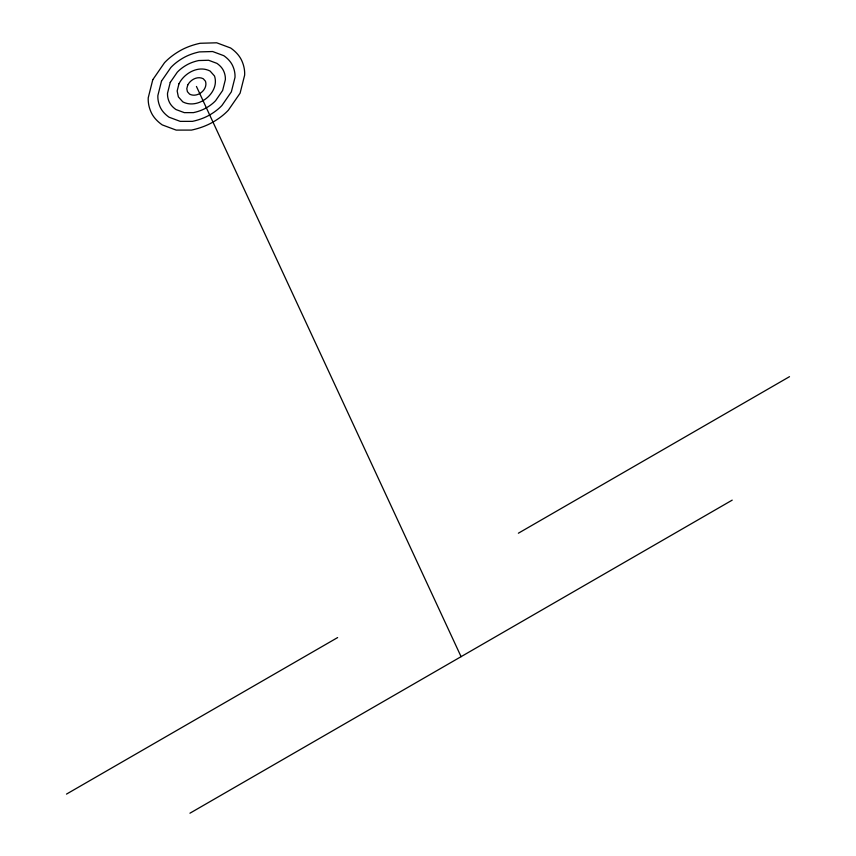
<?xml version="1.0" encoding="UTF-8"?>
<svg xmlns="http://www.w3.org/2000/svg" width="856" height="856" viewBox="0 0 856 856"><rect width="100%" height="100%" fill="white"/><g stroke="black" fill="none" stroke-linecap="round" stroke-linejoin="round"><path stroke-width="1.28" d="M66.49 794.101L337.628 637.57M518.372 533.213L789.51 376.672M189.946 813.2L732.212 500.129M196.441 86.445L461.084 656.67M152.785 79.694L148.238 97.777A89.441 51.638 0 0 0 151.255 112.543A57.106 32.967 0 0 0 162.244 124.901L176.186 130.101L191.498 130.091A60.637 35.01 0 0 0 212.984 122.087A89.441 51.638 0 0 0 228.37 110.178L240.087 93.197L244.645 75.125A89.441 51.638 0 0 0 241.627 60.359A57.106 32.967 0 0 0 230.628 47.99L216.696 42.8L200.133 43.271A57.106 32.967 0 0 0 179.899 50.814A89.441 51.638 0 0 0 164.502 62.723L152.785 79.694M161.517 81.042L157.879 95.508A71.551 41.313 0 0 0 160.286 107.321A45.689 26.375 0 0 0 169.081 117.219L180.231 121.37L192.482 121.359A48.514 28.002 0 0 0 209.667 114.961A71.551 41.313 0 0 0 221.982 105.427L231.355 91.849L235.004 77.382A71.551 41.313 0 0 0 232.586 65.58A45.689 26.375 0 0 0 223.791 55.683L212.641 51.531L199.394 51.906A45.689 26.375 0 0 0 183.205 57.941A71.551 41.313 0 0 0 170.89 67.463L161.517 81.042M170.248 82.401L167.519 93.24A53.66 30.987 0 0 0 169.328 102.099A34.261 19.784 0 0 0 175.929 109.525L184.286 112.639L193.467 112.628A36.38 21.004 0 0 0 206.36 107.835A53.66 30.987 0 0 0 215.605 100.687L222.624 90.501L225.363 79.651A53.66 30.987 0 0 0 223.555 70.791A34.261 19.784 0 0 0 216.953 63.376L208.596 60.262L198.656 60.541A34.261 19.784 0 0 0 186.512 65.067A53.66 30.987 0 0 0 177.278 72.214L170.248 82.401M178.979 83.749L177.16 90.982L178.369 96.889L182.767 101.832C198.078 109.996 220.056 92.844 214.514 76.013L210.116 71.069C198.592 65.067 184.415 72.942 178.979 83.749M187.71 85.097L186.801 88.714L187.4 91.667L189.604 94.139C197.265 98.226 208.254 89.645 205.472 81.234L203.279 78.752C197.511 75.756 190.428 79.694 187.71 85.097"/></g></svg>
